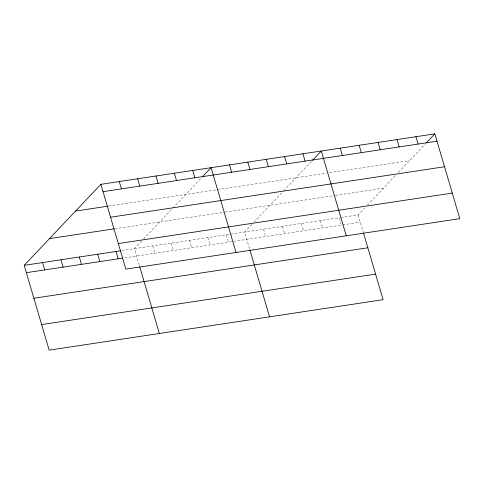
<?xml version="1.0" encoding="UTF-8"?>
<svg xmlns="http://www.w3.org/2000/svg" width="484" height="484" viewBox="0 0 484 484"><rect width="100%" height="100%" fill="white"/><g stroke="black" fill="none" stroke-linecap="round" stroke-linejoin="round"><path stroke-width="0.36" stroke-dasharray="2.42 1.81" d="M141.709 240.978L134.407 248.691L139.495 265.97M143.651 238.921L172.25 208.713M172.746 208.18L201.356 177.955M251.916 224.328L244.614 232.036L249.702 249.314M253.858 222.271L281.954 192.59M283.455 190.998L312.053 160.785M340.694 217.522L358.16 214.878L364.488 208.193M367.404 205.107L396.003 174.899M398.507 172.25L425.109 144.141M108.64 206.069L326.561 173.133M329.471 172.691L409.537 160.597M114.896 228.726L224.364 212.186M225.102 212.077L334.698 195.512M335.43 195.403L383.467 188.143M121.92 250.579L339.236 217.739L341.395 225.078L123.341 258.032M342.853 224.854L360.32 222.216M358.16 214.878L363.248 232.157M320.311 220.601L322.471 227.94M301.387 223.457L303.547 230.795M282.462 226.318L284.622 233.657M263.538 229.18L265.698 236.519M226.246 234.813L228.406 242.151M207.878 237.59L210.038 244.928M189.51 240.367L191.67 247.705M171.142 243.143L173.302 250.482M152.775 245.914L154.934 253.253"/><path stroke-width="0.73" d="M363.454 232.871L383.116 299.675L49.156 350.144L24.2 265.347L100.884 184.325L434.844 133.856L459.8 218.653L125.84 269.122L100.884 184.325M202.33 176.926L211.091 167.67L236.047 252.466M312.537 160.271L321.297 151.014L346.254 235.811M426.083 143.113L434.844 133.856M103.044 191.664L437.004 141.195M75.577 211.06L107.902 206.178M110.564 217.225L444.524 166.756M49.507 238.612L114.157 228.841M118.314 243.561L452.28 193.092M24.2 265.347L120.449 250.803M26.36 272.686L122.609 258.141M33.88 298.247L367.846 247.778M41.636 324.582L375.596 274.113M415.919 136.718L418.079 144.057M396.995 139.58L399.155 146.912M378.071 142.435L380.23 149.774M359.146 145.297L361.306 152.635M340.222 148.158L342.382 155.497M302.93 153.791L305.089 161.13M284.562 156.568L286.722 163.907M266.194 159.345L268.354 166.684M247.826 162.122L249.986 169.46M229.458 164.893L231.618 172.231M249.907 250.028L269.57 316.832M192.723 170.447L194.883 177.785M174.355 173.224L176.515 180.562M155.987 176.001L158.147 183.339M137.619 178.771L139.779 186.11M119.252 181.548L121.411 188.887M139.701 266.684L159.363 333.488M116.039 251.468L118.199 258.807M97.671 254.245L99.831 261.584M79.303 257.022L81.463 264.361M60.936 259.793L63.095 267.132M42.568 262.57L44.728 269.909"/></g></svg>
